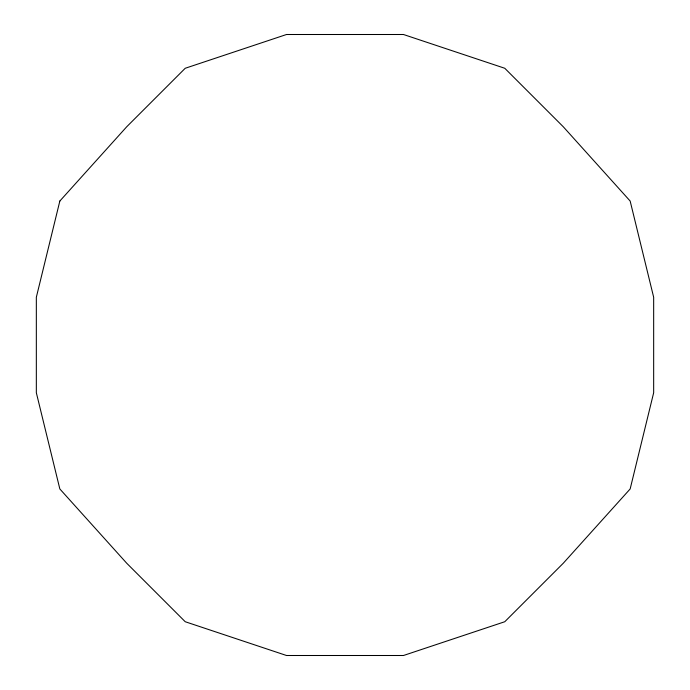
<?xml version="1.0" encoding="UTF-8"?>
<svg xmlns="http://www.w3.org/2000/svg" width="690" height="690" viewBox="0 0 690 690"><rect width="100%" height="100%" fill="white"/><g stroke="black" fill="none" stroke-linecap="round" stroke-linejoin="round"><path stroke-width="1.03" d="M59.84 201.04L36.337 297.252L36.337 392.748L59.84 488.96L126.744 563.256L185.231 621.733L286.522 655.5L403.478 655.5L504.77 621.733L563.256 563.256L630.16 488.96L653.663 392.748L653.663 297.252L630.16 201.04L563.256 126.744L504.77 68.267L403.478 34.5L286.522 34.5L185.231 68.267L126.744 126.744L59.84 201.04"/></g></svg>
